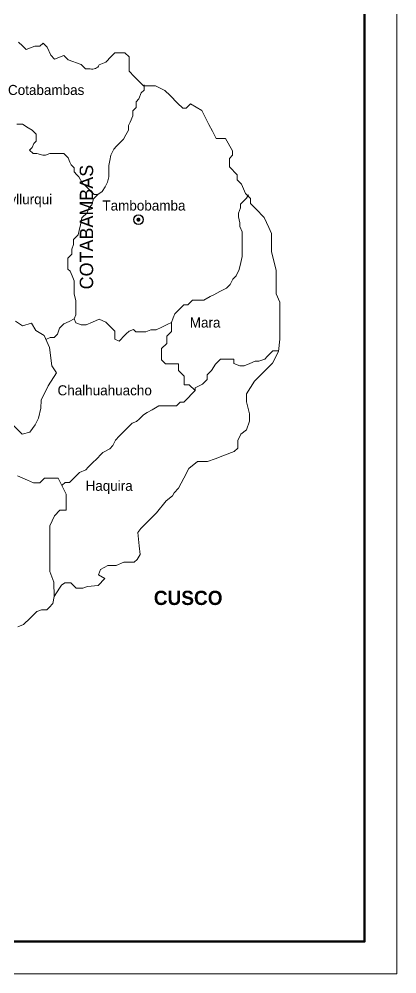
# Model space of a CAD drawing. Header units: metres. Extents: x 729055 to 735546, y 8489029 to 8491869.
# Drawn here: x 734516.31 to 734530.38, y 8489081.92 to 8489117.52 of the extents above; entities that cross this region are included whole.
import ezdxf

# ---------------------------------------------------------------- set-up
doc = ezdxf.new("R2010")
doc.units = ezdxf.units.M
doc.layers.add('05', color=5, linetype='Continuous')
for name, color, linetype, lineweight in [('8', 250, 'Continuous', 50), ('Cap Prov', 7, 'Continuous', 20), ('Distrito', 212, 'Continuous', 20), ('GRILLAS', 7, 'Continuous', 0), ('MARCOS', 7, 'Continuous', 40), ('Sheet', 7, 'Continuous', 50), ('TEXTO', 7, 'Continuous', 0)]:
    doc.layers.add(name, color=color, linetype=linetype, lineweight=lineweight)
doc.styles.get("Standard").update_dxf_attribs({"font": 'BELL.TTF'})

msp = doc.modelspace()

# ---------------------------------------------------------------- hatches: boundary and pattern name
msp.add_hatch(color=256).paths.add_polyline_path([(734520.828, 8489110.041, 1), (734520.675, 8489110.041, 1)])

# ---------------------------------------------------------------- linework, layer by layer
msp.add_circle((734520.752, 8489110.041), 0.178)
at = {"layer": 'Cap Prov', "color": 0, "lineweight": 40}
for p, q in [((734516.429, 8489106.08), (734516.429, 8489106.08)), ((734516.426, 8489102.046), (734516.426, 8489102.046))]:
    msp.add_line(p, q, dxfattribs=at)
at = {"layer": 'Cap Prov'}
msp.add_lwpolyline([(734516.242, 8489100.496), (734516.613, 8489100.335), (734516.848, 8489100.233), (734517.081, 8489100.233), (734517.247, 8489100.398), (734517.525, 8489100.398), (734517.766, 8489100.398), (734518.057, 8489099.803), (734518.057, 8489099.36), (734518.057, 8489099.208), (734517.829, 8489099.208), (734517.62, 8489098.999), (734517.449, 8489098.626), (734517.449, 8489097.993), (734517.449, 8489097.588), (734517.449, 8489097.335), (734517.449, 8489096.93), (734517.601, 8489096.525), (734517.616, 8489095.997), (734517.81, 8489096.304), (734517.889, 8489096.417), (734518.011, 8489096.496), (734518.236, 8489096.496), (734518.435, 8489096.297), (734518.682, 8489096.297), (734518.858, 8489096.36), (734519.253, 8489096.406), (734519.495, 8489096.666), (734519.26, 8489096.794), (734519.343, 8489096.995), (734519.606, 8489097.151), (734519.918, 8489097.151), (734520.208, 8489097.267), (734520.593, 8489097.267), (734520.7, 8489097.374), (734520.818, 8489097.563), (734520.781, 8489097.883), (734520.726, 8489098.373), (734520.839, 8489098.523), (734521.007, 8489098.69), (734521.202, 8489098.885), (734521.425, 8489099.108), (734521.789, 8489099.559), (734522.015, 8489099.743), (734522.083, 8489099.852), (734522.239, 8489100.025), (734522.439, 8489100.401), (734522.628, 8489100.759), (734522.952, 8489101.021), (734523.322, 8489101.021), (734523.608, 8489101.128), (734523.956, 8489101.259), (734524.313, 8489101.392), (734524.447, 8489101.526), (734524.447, 8489101.804), (734524.567, 8489102.05), (734524.77, 8489102.206), (734524.893, 8489102.529), (734524.893, 8489102.803), (734524.781, 8489103.249), (734524.781, 8489103.55), (734525.071, 8489104.018), (734525.745, 8489104.691), (734525.962, 8489105.122), (734526.019, 8489105.588), (734526.019, 8489105.956), (734526.019, 8489106.257), (734526.019, 8489106.636), (734526.019, 8489106.959), (734525.885, 8489107.276), (734525.885, 8489107.521), (734525.885, 8489107.8), (734525.885, 8489108.156), (734525.705, 8489108.847), (734525.705, 8489109.248), (734525.705, 8489109.531), (734525.606, 8489109.749), (734525.436, 8489110.125), (734525.118, 8489110.443), (734524.921, 8489110.641), (734524.921, 8489110.835), (734524.737, 8489111.019), (734524.59, 8489111.363), (734524.432, 8489111.521), (734524.432, 8489111.717), (734524.139, 8489112.01), (734524.139, 8489112.327), (734524.256, 8489112.444), (734524.256, 8489112.611), (734523.989, 8489113.063), (734523.645, 8489113.063), (734523.507, 8489113.334), (734523.375, 8489113.592), (734523.108, 8489114.115), (734522.695, 8489114.36), (734522.528, 8489114.193), (734522.405, 8489114.193), (734522.21, 8489114.388), (734521.931, 8489114.667), (734521.736, 8489114.862), (734521.39, 8489115.029), (734521.212, 8489115.029), (734520.945, 8489115.029), (734520.767, 8489115.208), (734520.594, 8489115.381), (734520.4, 8489115.575), (734520.4, 8489115.801), (734520.4, 8489116.107), (734520.25, 8489116.257), (734520.061, 8489116.257), (734519.872, 8489116.257), (734519.738, 8489116.123), (734519.532, 8489115.916), (734519.291, 8489115.812, -0.372899), (734518.957, 8489115.667), (734518.778, 8489115.667), (734518.622, 8489115.823), (734518.137, 8489115.996), (734517.975, 8489116.157), (734517.624, 8489116.029), (734517.485, 8489116.169), (734517.356, 8489116.475), (734517.206, 8489116.625), (734517.083, 8489116.503), (734516.893, 8489116.503), (734516.567, 8489116.381), (734516.43, 8489116.518), (734516.289, 8489116.659)], format="xyb", dxfattribs=at)
for points in [[(734516.166, 8489106.253), (734516.429, 8489106.08), (734516.767, 8489106.182), (734516.93, 8489105.905), (734517.234, 8489105.727), (734517.434, 8489105.275), (734517.526, 8489104.594), (734517.701, 8489104.327), (734517.386, 8489103.842), (734517.129, 8489103.317), (734517.111, 8489103.016), (734517.027, 8489102.639), (734516.901, 8489102.398), (734516.708, 8489102.124), (734516.426, 8489102.046), (734515.863, 8489102.609)], [(734516.256, 8489094.86), (734516.468, 8489094.949), (734516.717, 8489095.18), (734516.968, 8489095.427), (734517.141, 8489095.499), (734517.334, 8489095.499), (734517.423, 8489095.588), (734517.559, 8489095.725), (734517.616, 8489095.997), (734517.601, 8489096.525), (734517.449, 8489096.93), (734517.449, 8489097.335), (734517.449, 8489097.588), (734517.449, 8489097.993), (734517.449, 8489098.626), (734517.62, 8489098.999), (734517.829, 8489099.208), (734518.057, 8489099.208), (734518.057, 8489099.36), (734518.057, 8489099.803), (734517.766, 8489100.398), (734517.525, 8489100.398), (734517.247, 8489100.398), (734517.081, 8489100.233), (734516.848, 8489100.233), (734516.613, 8489100.335), (734516.242, 8489100.496)]]:
    msp.add_lwpolyline(points, dxfattribs=at)
at = {"layer": 'Distrito', "linetype": 'Continuous', "lineweight": 5}
for p, q in [((734521.983, 8489106.211), (734521.983, 8489105.873)), ((734521.983, 8489105.873), (734521.809, 8489105.699)), ((734521.809, 8489105.43), (734521.615, 8489105.236)), ((734521.809, 8489105.699), (734521.809, 8489105.43)), ((734521.615, 8489105.236), (734521.615, 8489105.04)), ((734521.615, 8489105.04), (734521.615, 8489104.81)), ((734521.615, 8489104.81), (734521.758, 8489104.667)), ((734521.758, 8489104.667), (734521.971, 8489104.667)), ((734521.971, 8489104.667), (734522.238, 8489104.667)), ((734522.238, 8489104.667), (734522.238, 8489104.42)), ((734522.238, 8489104.42), (734522.45, 8489104.207)), ((734522.45, 8489104.207), (734522.45, 8489103.888)), ((734522.45, 8489103.888), (734522.646, 8489103.888)), ((734522.646, 8489103.888), (734522.868, 8489103.666))]:
    msp.add_line(p, q, dxfattribs=at)
for points in [[(734520.964, 8489115.063), (734520.964, 8489114.872), (734520.964, 8489114.872), (734520.857, 8489114.766), (734520.768, 8489114.541), (734520.661, 8489114.433), (734520.661, 8489114.217), (734520.539, 8489114.096), (734520.539, 8489113.916), (734520.44, 8489113.679), (734520.385, 8489113.551), (734520.385, 8489113.374), (734520.278, 8489113.203), (734520.195, 8489113.041), (734520.063, 8489112.91), (734519.93, 8489112.777), (734519.829, 8489112.675), (734519.727, 8489112.445), (734519.683, 8489112.244), (734519.644, 8489112.064), (734519.644, 8489111.837), (734519.644, 8489111.636), (734519.6, 8489111.438), (734519.508, 8489111.267), (734519.398, 8489111.088), (734519.235, 8489110.976)], [(734516.216, 8489113.602), (734516.435, 8489113.602), (734516.647, 8489113.466), (734516.787, 8489113.377), (734516.942, 8489113.222), (734516.942, 8489113.107), (734516.942, 8489112.971), (734516.852, 8489112.881), (734516.789, 8489112.726), (734516.696, 8489112.634), (734516.824, 8489112.506), (734516.963, 8489112.506), (734517.186, 8489112.443), (734517.295, 8489112.443), (734517.448, 8489112.503), (734517.731, 8489112.503), (734517.976, 8489112.503), (734518.128, 8489112.352), (734518.2, 8489112.184), (734518.244, 8489112.083), (734518.351, 8489111.976), (734518.351, 8489111.82), (734518.453, 8489111.718), (734518.529, 8489111.642), (734518.658, 8489111.417), (734518.761, 8489111.313), (734518.876, 8489111.199), (734518.982, 8489111.093), (734519.099, 8489110.976), (734519.235, 8489110.976), (734519.075, 8489110.815), (734519.019, 8489110.588), (734518.905, 8489110.474), (734518.839, 8489110.299), (734518.646, 8489110.106), (734518.589, 8489109.853), (734518.539, 8489109.634), (734518.503, 8489109.476), (734518.332, 8489109.305), (734518.332, 8489109.115), (734518.267, 8489108.947), (734518.267, 8489108.751), (734518.126, 8489108.609), (734518.126, 8489108.381), (734518.126, 8489108.201), (734518.21, 8489108.117), (734518.284, 8489107.945), (734518.362, 8489107.762), (734518.362, 8489107.507), (734518.362, 8489107.267), (734518.42, 8489107.028), (734518.42, 8489106.772), (734518.42, 8489106.494), (734518.36, 8489106.342), (734518.17, 8489106.249), (734517.967, 8489106.151), (734517.815, 8489105.999), (734517.739, 8489105.776), (734517.608, 8489105.645), (734517.467, 8489105.645), (734517.303, 8489105.573)], [(734518.36, 8489106.342), (734518.42, 8489106.189), (734518.622, 8489106.124), (734518.802, 8489106.124), (734519.041, 8489106.222), (734519.294, 8489106.325), (734519.532, 8489106.222), (734519.643, 8489106.11), (734519.744, 8489106.01), (734519.869, 8489105.884), (734519.869, 8489105.689), (734519.869, 8489105.58), (734520.027, 8489105.515), (734520.104, 8489105.591), (734520.169, 8489105.656), (734520.294, 8489105.781), (734520.4, 8489105.888), (734520.567, 8489105.945), (734520.654, 8489105.857), (734520.861, 8489105.857), (734521.03, 8489105.857), (734521.215, 8489105.928), (734521.417, 8489105.928), (734521.624, 8489106.032), (734521.82, 8489106.13), (734521.983, 8489106.211), (734522.049, 8489106.375), (734522.11, 8489106.527), (734522.261, 8489106.679), (734522.447, 8489106.864), (734522.585, 8489106.864), (734522.765, 8489107.044), (734522.977, 8489107.044), (734523.184, 8489107.044), (734523.424, 8489107.17), (734523.56, 8489107.241), (734523.788, 8489107.36), (734524.027, 8489107.485), (734524.167, 8489107.625), (734524.268, 8489107.823), (734524.396, 8489107.951), (734524.497, 8489108.177), (734524.563, 8489108.438), (734524.619, 8489108.664), (734524.619, 8489108.915), (734524.619, 8489109.16), (734524.619, 8489109.394), (734524.619, 8489109.59), (734524.53, 8489109.781), (734524.53, 8489109.922), (734524.475, 8489110.146), (734524.475, 8489110.282), (734524.552, 8489110.478), (734524.552, 8489110.619), (734524.666, 8489110.733), (734524.78, 8489110.848), (734524.847, 8489110.961)], [(734522.868, 8489103.666), (734522.868, 8489103.775), (734523.132, 8489103.906), (734523.305, 8489104.079), (734523.305, 8489104.251), (734523.47, 8489104.416), (734523.615, 8489104.656), (734523.801, 8489104.842), (734524.046, 8489104.842), (734524.301, 8489104.842), (734524.301, 8489104.675), (734524.523, 8489104.591), (734524.693, 8489104.591), (734524.895, 8489104.675), (734525.099, 8489104.761), (734525.235, 8489104.761), (734525.457, 8489104.845), (734525.548, 8489104.936), (734525.649, 8489105.038), (734525.757, 8489105.145), (734525.965, 8489105.145)], [(734522.868, 8489103.666), (734522.756, 8489103.554), (734522.579, 8489103.378), (734522.442, 8489103.241), (734522.308, 8489103.241), (734522.166, 8489103.099), (734521.904, 8489103.099), (734521.675, 8489103.099), (734521.512, 8489103.099), (734521.264, 8489102.957), (734521.08, 8489102.852), (734520.937, 8489102.77), (734520.786, 8489102.619), (734520.684, 8489102.518), (734520.513, 8489102.448), (734520.34, 8489102.275), (734520.19, 8489102.125), (734520.036, 8489101.972), (734519.89, 8489101.825), (734519.801, 8489101.62), (734519.68, 8489101.499), (734519.429, 8489101.359), (734519.338, 8489101.268), (734519.22, 8489101.15), (734519.014, 8489100.945), (734518.877, 8489100.808), (734518.789, 8489100.719), (734518.554, 8489100.615), (734518.433, 8489100.495), (734518.303, 8489100.364), (734518.185, 8489100.247), (734518.018, 8489100.247), (734517.911, 8489100.14)]]:
    msp.add_lwpolyline(points, dxfattribs=at)
at = {"layer": 'GRILLAS'}
msp.add_lwpolyline([(734515.865, 8489102.607), (734516.426, 8489102.046), (734516.708, 8489102.124), (734516.901, 8489102.398), (734517.027, 8489102.639), (734517.111, 8489103.016), (734517.129, 8489103.317), (734517.386, 8489103.842), (734517.701, 8489104.327), (734517.526, 8489104.594), (734517.434, 8489105.275), (734517.235, 8489105.726), (734516.931, 8489105.904), (734516.768, 8489106.18), (734516.431, 8489106.078), (734516.166, 8489106.252)], dxfattribs=at)
at = {"layer": 'MARCOS', "color": 255, "linetype": 'Continuous', "lineweight": 0}
msp.add_lwpolyline([(734469.529, 8489081.922), (734530.376, 8489081.922), (734530.376, 8489131.13), (734469.529, 8489131.13)], close=True, dxfattribs=at)
at = {"layer": 'Sheet', "color": 7, "linetype": 'Continuous'}
msp.add_lwpolyline([(734470.734, 8489083.128), (734529.171, 8489083.128), (734529.171, 8489129.925), (734470.734, 8489129.925), (734470.734, 8489083.128)], dxfattribs=at)

# ---------------------------------------------------------------- texts
at = {"layer": '05', "color": 7}
msp.add_text('COTABAMBAS', height=0.5, rotation=90, dxfattribs=at).set_placement((734519.064, 8489107.442))
at = {"layer": '8', "color": 7, "insert": (734521.323, 8489096.205), "char_height": 0.53, "attachment_point": 1}
msp.add_mtext('{\\fBankGothic Md BT|b1|i0|c0|p34;CUSCO}', dxfattribs=at)
at = {"layer": 'TEXTO', "lineweight": 5, "char_height": 0.375, "width": 4.53071, "attachment_point": 1}
for s, insert in [('Cotabambas', (734515.892, 8489115.064)), ('Ccoyllurqui', (734515.056, 8489110.991)), ('Tambobamba', (734519.409, 8489110.756)), ('Mara', (734522.663, 8489106.394)), ('Chalhuahuacho', (734517.737, 8489103.866)), ('Haquira', (734518.781, 8489100.307))]:
    msp.add_mtext(s, dxfattribs=dict(at, insert=insert))

doc.saveas('drawing.dxf')
